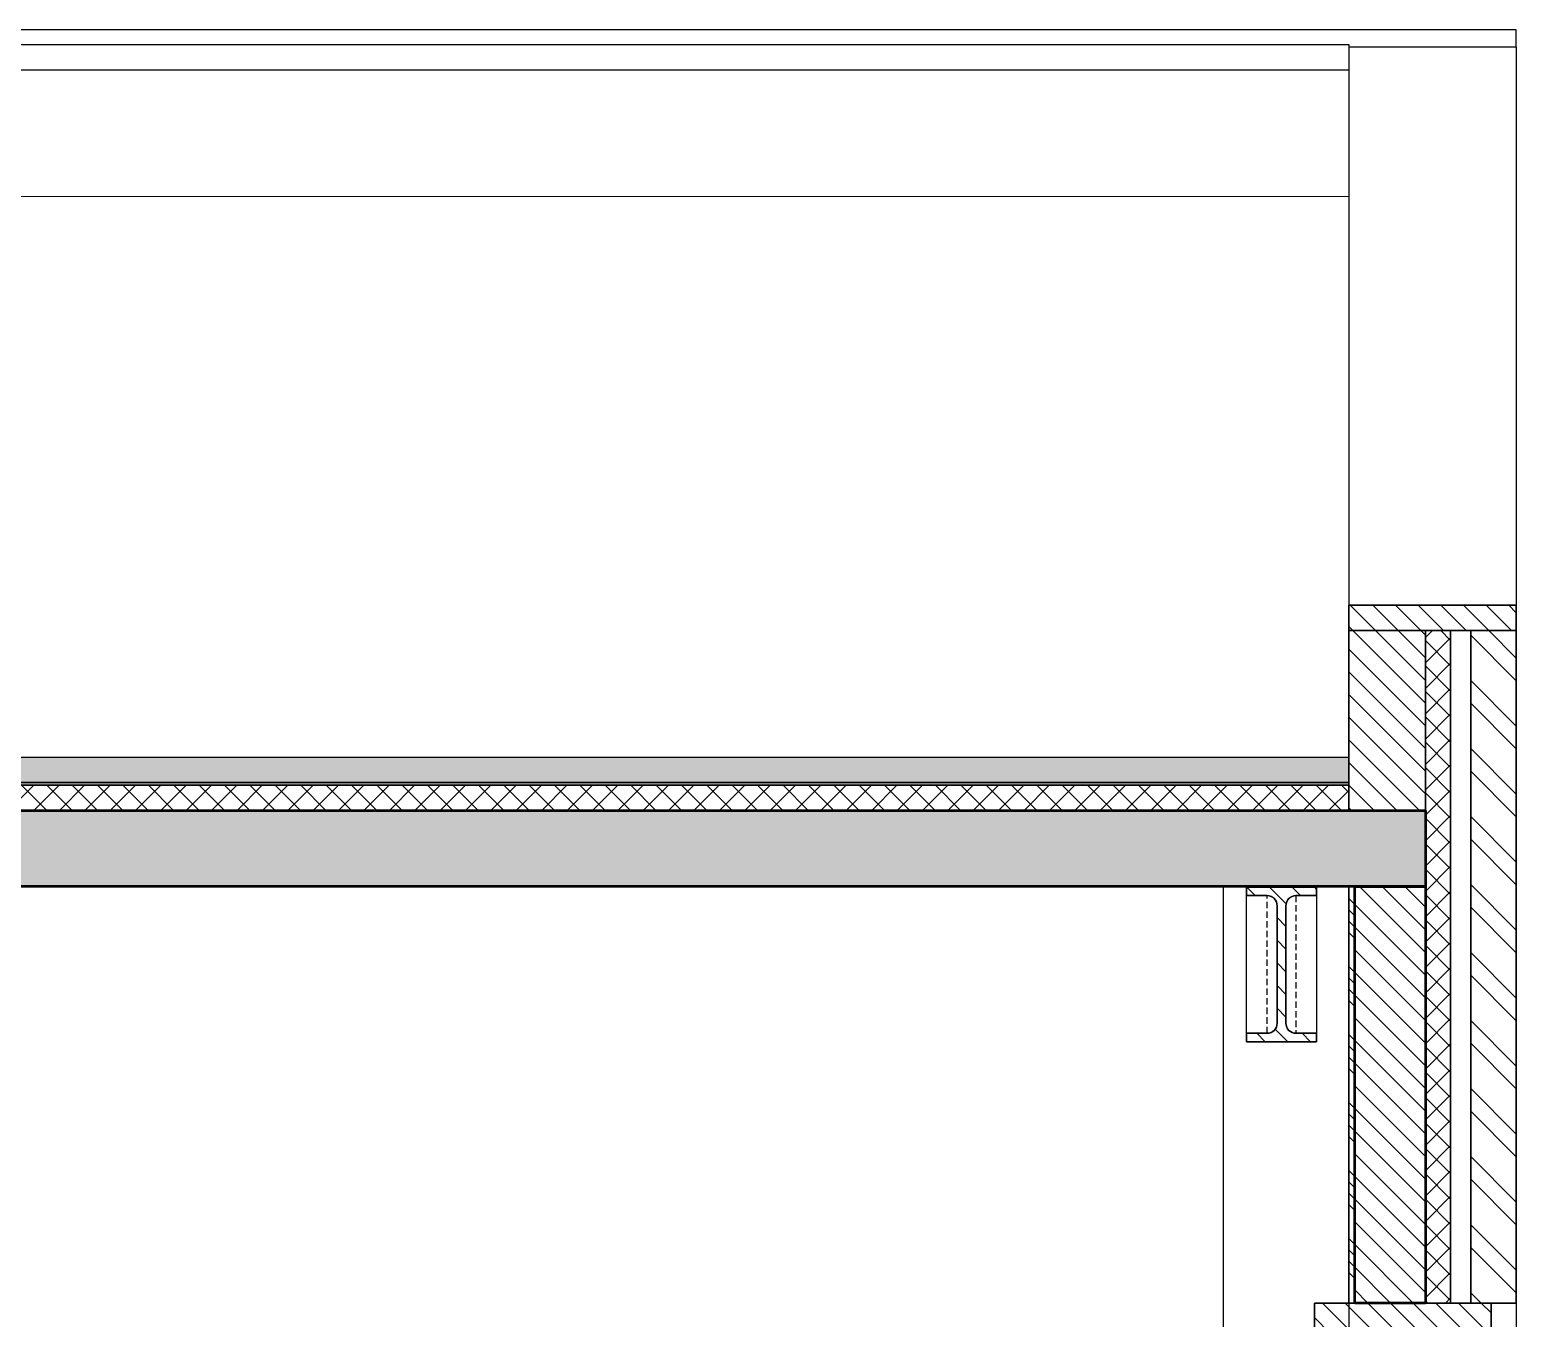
# Model space of a CAD drawing. Header units: millimetres. Extents: x 0 to 18896, y 0 to 22137.
# Drawn here: x 15783 to 18728, y 19585 to 22137 of the extents above; entities that cross this region are included whole.
import ezdxf

# ---------------------------------------------------------------- set-up
doc = ezdxf.new("R2010")
doc.units = ezdxf.units.MM
doc.linetypes.add('DASHED', pattern=[19.05, 12.7, -6.35])
for name, color, linetype in [('Background_0', 7, 'Continuous'), ('Background_Front bricks', 7, 'Continuous'), ('Background_WINDOW_FRAME', 253, 'Continuous'), ('Boundary_0', 7, 'Continuous'), ('Boundary_Air', 7, 'Continuous'), ('Boundary_Bitumen_ SBS Modified_ Asphalt', 7, 'Continuous'), ('Boundary_Front bricks', 7, 'Continuous'), ('Boundary_Gravel', 7, 'Continuous'), ('Boundary_Gypsum Board', 54, 'Continuous'), ('Boundary_Insulation_ Polyurethane Foam', 42, 'Continuous'), ('Boundary_WINDOW_FRAME', 253, 'Continuous'), ('Fill_0', 7, 'Continuous'), ('Fill_Bitumen_ SBS Modified_ Asphalt', 251, 'Continuous'), ('Fill_Concrete_ Beam and Pot Floor', 85, 'Continuous'), ('Fill_Front bricks', 7, 'Continuous'), ('Fill_Gravel', 251, 'Continuous'), ('Fill_Gypsum Board', 251, 'Continuous'), ('Fill_Insulation_ Polyurethane Foam', 42, 'Continuous'), ('Fill_Supporting Wall_ Brick', 11, 'Continuous'), ('Fill_WINDOW_FRAME', 253, 'Continuous')]:
    doc.layers.add(name, color=color, linetype=linetype)
for name, color, linetype, lineweight in [('Background_Air', 7, 'Continuous', 9), ('Background_Bitumen_ SBS Modified_ Asphalt', 7, 'Continuous', 9), ('Background_Concrete_ Beam and Pot Floor', 7, 'Continuous', 9), ('Background_Gravel', 7, 'Continuous', 9), ('Background_Gypsum Board', 7, 'Continuous', 9), ('Background_Insulation_ Polyurethane Foam', 7, 'Continuous', 9), ('Background_Supporting Wall_ Brick', 7, 'Continuous', 9), ('Boundary_Concrete_ Beam and Pot Floor', 99, 'Continuous', 50), ('Boundary_Supporting Wall_ Brick', 14, 'Continuous', 50)]:
    doc.layers.add(name, color=color, linetype=linetype, lineweight=lineweight)
for name, color, linetype, true_color in [('Background_DETAIL_OBJECTS', 7, 'Continuous', 0xdfdfdf), ('Boundary_DETAIL_OBJECTS', 7, 'Continuous', 0xdfdfdf), ('Fill_DETAIL_OBJECTS', 7, 'Continuous', 0xdfdfdf)]:
    doc.layers.add(name, color=color, linetype=linetype, true_color=true_color)
doc.layers.add('BIM_ROOM_LINES', color=7, linetype='Continuous', plot=False)
pattern_1 = [(45, (-21562.4, -14674.708), (-22.45064, 22.45064), [])]
pattern_2 = [(45, (-21562.4, -14674.71), (-25.144717, 25.144717), []), (135, (-21562.4, -14674.71), (-25.144717, -25.144717), [])]

# ---------------------------------------------------------------- blocks, each defined once
blk = doc.blocks.new('Section Plane (1)__section__MainBuilding.dwg__param__0%7Cnone', base_point=(21562.4, -14674.7))
at = {"layer": 'Fill_0', "extrusion": (-1.83943e-28, 3.53174e-30, -1)}
h = blk.add_hatch(dxfattribs=at)
h.set_pattern_fill('ANSI31', color=256, scale=10, style=0)
h.set_pattern_definition(pattern_1)
edge = h.paths.add_edge_path()
edge.add_line((-21166.9, 1664.7), (-21166.9, 1647.9))
edge.add_line((-21166.9, 1647.9), (-21027.9, 1647.9))
edge.add_line((-21027.9, 1647.9), (-21027.9, 1664.7))
edge.add_line((-21027.9, 1664.7), (-21068.8, 1664.7))
edge.add_spline(control_points=[(-21068.8, 1664.7), (-21088.7, 1664.7), (-21088.7, 1684.7)], knot_values=[0, 0, 0, 1.570796, 1.570796, 1.570796], weights=[1, 0.707107, 1], degree=2, periodic=0)
edge.add_line((-21088.7, 1684.7), (-21088.7, 1917.4))
edge.add_spline(control_points=[(-21088.7, 1917.4), (-21088.7, 1937.4), (-21068.8, 1937.4)], knot_values=[-1.570796, -1.570796, -1.570796, 0, 0, 0], weights=[1, 0.707107, 1], degree=2, periodic=0)
edge.add_line((-21068.8, 1937.4), (-21027.9, 1937.4))
edge.add_line((-21027.9, 1937.4), (-21027.9, 1954.1))
edge.add_line((-21027.9, 1954.1), (-21166.9, 1954.1))
edge.add_line((-21166.9, 1954.1), (-21166.9, 1937.4))
edge.add_line((-21166.9, 1937.4), (-21126, 1937.4))
edge.add_spline(control_points=[(-21126, 1937.4), (-21106.1, 1937.4), (-21106.1, 1917.4)], knot_values=[0, 0, 0, 1.570796, 1.570796, 1.570796], weights=[1, 0.707107, 1], degree=2, periodic=0)
edge.add_line((-21106.1, 1917.4), (-21106.1, 1684.7))
edge.add_spline(control_points=[(-21106.1, 1684.7), (-21106.1, 1664.7), (-21126, 1664.7)], knot_values=[-1.570796, -1.570796, -1.570796, 0, 0, 0], weights=[1, 0.707107, 1], degree=2, periodic=0)
edge.add_line((-21126, 1664.7), (-21166.9, 1664.7))
at = {"layer": 'Fill_Bitumen_ SBS Modified_ Asphalt', "extrusion": (-1.38781e-43, 3.12431e-26, -1)}
blk.add_hatch(color=256, dxfattribs=at).paths.add_polyline_path([(-3334.4, 2161.2), (-21230.4, 2161.2), (-21230.4, 2156.1), (-3334.4, 2156.1)])
at = {"layer": 'Fill_Concrete_ Beam and Pot Floor', "extrusion": (2.75822e-32, -3.27268e-29, -1)}
h = blk.add_hatch(dxfattribs=at)
h.set_pattern_fill('CONCRETE2', color=256, scale=10, angle=15, style=0)
h.set_pattern_definition([(65, (-21562.4, -14674.71), (-66.7929, 140.34015), [15.24, -167.64]), (10, (-21562.4, -14674.71), (77.2884, 165.7456), [12.192, -134.112]), (115.45144, (-21550.4, -14672.59), (-144.0813, -25.4054), [12.952, -142.4721]), (61.1842, (-21572.92, -14635.45), (-85.958, 216.711), [22.86, -251.46]), (6.1842, (-21572.92, -14635.45), (132.221, 240.352), [18.288, -201.168]), (111.6356, (-21554.74, -14633.48), (-218.179, -23.641), [19.428, -213.7081]), (36, (-21550.66, -14640.01), (9.6199, 155.1261), [15.24, -167.64]), (341, (-21550.66, -14640.01), (147.953, 107.4942), [12.192, -134.112]), (86.45144, (-21539.13, -14643.98), (-138.33315, 47.6319), [12.952, -142.4721]), (52.5, (-21562.4, -14674.71), (-15.12087, 65.97863), [0, -132.4864, 0, -136.144, 0, -134.62]), (22.5, (-21562.4, -14674.71), (30.89136, 91.24896), [0, -77.6224, 0, -129.4384, 0, -51.308]), (342.5, (-21606.17, -14686.436), (105.96281, 23.64782), [0, -50.8, 0, -158.496, 0, -210.312]), (332.5, (-21625.8, -14691.7), (109.2008, 50.31916), [0, -66.04, 0, -105.2576, 0, -149.352])])
h.paths.add_polyline_path([(-21382.4, 1955.4), (-3182.4, 1955.4), (-3182.4, 2106), (-3334.4, 2106), (-21230.4, 2106), (-21382.4, 2106)])
at = {"layer": 'Fill_DETAIL_OBJECTS', "extrusion": (-1.05008e-30, 8.54591e-28, -1)}
h = blk.add_hatch(dxfattribs=at)
h.set_pattern_fill('ANSI31', color=256, scale=10, style=0)
h.set_pattern_definition(pattern_1)
h.paths.add_polyline_path([(-21562.4, 2512.5), (-21562.4, 2462.3), (-21230.4, 2462.3), (-21230.4, 2512.5)])
at = {"layer": 'Fill_DETAIL_OBJECTS', "extrusion": (-6.67957e-31, 1.94441e-30, -1)}
h = blk.add_hatch(dxfattribs=at)
h.set_pattern_fill('ANSI31', color=256, scale=10, style=0)
h.set_pattern_definition(pattern_1)
h.paths.add_polyline_path([(-21230.4, 2106), (-21230.4, 2462.3), (-21382.4, 2462.3), (-21382.4, 2106)])
at = {"layer": 'Fill_Front bricks', "extrusion": (-2.1434e-30, -4.4881e-30, -1)}
h = blk.add_hatch(dxfattribs=at)
h.set_pattern_fill('ANSI32', color=256, scale=10, style=0)
h.set_pattern_definition([(45, (-21562.4, -14674.71), (-67.3519, 67.3519), []), (45, (-21517.5, -14674.71), (-67.3519, 67.3519), [])])
h.paths.add_polyline_path([(-21562.4, 2462.3), (-21562.4, 1130.3), (-21472.4, 1130.3), (-21472.4, 2462.3)])
at = {"layer": 'Fill_Gravel', "extrusion": (1.12379e-45, -1.53152e-29, -1)}
h = blk.add_hatch(dxfattribs=at)
h.set_pattern_fill('GRAVEL1', color=256, scale=5, angle=15, style=0)
h.set_pattern_definition([(243.012788, (-21523.102, -14571.0036), (-485.8231684, -968.7496318), [12.10826, -1198.7179]), (199.96974, (-21528.5963, -14581.7933), (1019.90617833, 366.4578931), [20.7781, -2057.03323]), (147.4551956, (-21548.1251, -14588.8895), (3597.146371785, -2297.267502915), [14.65815, -5718.56084]), (84.5074052, (-21560.4815, -14581.0041), (836.005049055, 8702.91879532), [7.6695, -9504.27038]), (21.009006, (-21559.7474, -14573.37), (-846.0395296, -319.870465), [17.204, -1702.2436]), (0.96376, (-21543.687, -14567.202), (86.933324, 23.293714), [18.5647, -352.5148]), (296.1888, (-21525.125, -14566.8897), (-3481.125923316, 7080.27275647), [4.58454, -8344.098]), (282.273689, (-21576.2057, -14619.7074), (23.29371406, -86.9333244), [18.92142, -1873.22023]), (307.9321, (-21572.1834, -14638.1964), (-1138.04716205, 1465.3834505), [18.56926, -2522.2377]), (12.273689, (-21560.7683, -14652.8427), (86.9333244, 23.29371406), [18.88605, -1873.2556]), (52.746805, (-21542.314, -14648.8279), (-1516.53999705, -1990.32822353), [25.0561, -3503.35715]), (87.1597957, (-21527.1465, -14628.884), (130.175925636, 2643.77650878), [23.5493, -8201.97805]), (136.373005, (-21525.9797, -14605.3636), (1752.82196449, -1673.35446359), [19.02385, -4302.85074]), (190.23636, (-21539.75, -14592.238), (-86.9333244, -23.293714), [21.69808, -1062.04544]), (237.43623, (-21561.1282, -14596.0985), (1510.29846517, 2361.35523505), [28.01276, -4240.1133]), (218.19859, (-21525.46, -14586.543), (388.0791937, 290.335219), [6.8542, -678.56538]), (306.974508, (-21530.8466, -14590.782), (-290.33521903, 388.07919371), [9.68867, -5522.2007]), (45.8720834, (-21525.0192, -14598.5223), (-6351.926088764, -6547.085990186), [15.73557, -9631.0722]), (176.56505, (-21514.063, -14587.228), (-86.933324, -23.293714), [11.41742, -273.18757]), (318.5180086, (-21522.9434, -14606.3676), (-5983.467734318, 5291.674014183), [12.9468, -8299.27312]), (8.157227, (-21513.244, -14614.9434), (1524.45394234, 222.1264903), [22.71258, -2243.42952]), (75.945396, (-21490.761, -14611.721), (40.3458962, 197.1603628), [9.26607, -917.34065]), (105, (-21488.51, -14602.73), (-86.93332, -23.2937), [5.4, -84.6]), (153.814075, (-21489.909, -14597.516), (-748.295555, 358.5439478), [9.56713, -947.146]), (186.469234, (-21498.494, -14593.294), (-631.8269846, -76.12267405), [18.20137, -1801.93598]), (240, (-21516.58, -14595.345), (23.29371, -86.93332), [12.72792, -114.5513]), (135.323607, (-21522.8309, -14651.9931), (888.05783927, -880.14389398), [12.49852, -5513.5308]), (63.012788, (-21531.7184, -14643.2054), (485.8231684, 968.7496318), [24.2319, -1186.59426]), (15, (-21520.72, -14621.61), (-23.2937, 86.93332), [23.4, -66.6]), (340.348684, (-21498.1195, -14615.5558), (5666.49397438, -2022.31205265), [14.22656, -7425.35004]), (269.054604, (-21484.722, -14620.34), (6.241532, -371.0270115), [13.1157, -642.0942]), (222.645975, (-21484.938, -14633.454), (150.5729347, 133.5207525), [21.33586, -2112.25266]), (190.426079, (-21500.6316, -14647.9083), (-1153.4269308, -215.8849584), [22.5719, -2234.61663]), (81.885792, (-21494.592, -14656.5393), (1034.83782527, 7265.398177346), [13.69115, -8010.45366]), (32.354025, (-21492.6595, -14642.985), (-1036.9583605, -650.5515802), [15.1133, -1493.56163]), (354.443955, (-21479.892, -14634.897), (284.093687, -17.052182), [15.3792, -753.58113]), (309.863697, (-21464.5855, -14636.3863), (-824.41822897, 990.3709324), [12.85183, -4054.11264]), (265.3879063, (-21456.348, -14646.251), (-559.825307193, -6951.76924426), [13.4178, -8298.8021]), (211.38954, (-21457.427, -14659.6254), (561.9458424, 336.9226471), [15.94804, -1578.85602]), (178.61046, (-21471.041, -14667.932), (-655.1206987, 10.8106503), [15.9742, -1578.82986]), (128.114208, (-21487.0104, -14667.5446), (4528.894934155, -5774.600477556), [13.69173, -8010.45308])])
h.paths.add_polyline_path([(-3334.4, 2211.4), (-21230.4, 2211.4), (-21230.4, 2161.2), (-3334.4, 2161.2)])
at = {"layer": 'Fill_Gypsum Board', "extrusion": (-6.4302e-28, 1.26492e-29, -1)}
h = blk.add_hatch(dxfattribs=at)
h.set_pattern_fill('ANSI34', color=256, scale=5, style=0)
h.set_pattern_definition([(45, (-21562.4, -14674.71), (-67.3519, 67.3519), []), (45, (-21539.95, -14674.71), (-67.3519, 67.3519), []), (45, (-21517.5, -14674.71), (-67.3519, 67.3519), []), (45, (-21495.05, -14674.71), (-67.3519, 67.3519), [])])
h.paths.add_polyline_path([(-21230.4, 1130.3), (-21230.4, 1955.4), (-21242.4, 1955.4), (-21242.4, 1130.3)])
at = {"layer": 'Fill_Insulation_ Polyurethane Foam', "extrusion": (9.11574e-29, -9.17999e-30, -1)}
h = blk.add_hatch(dxfattribs=at)
h.set_pattern_fill('INSULATION', color=256, scale=10, style=0)
h.set_pattern_definition(pattern_2)
h.paths.add_polyline_path([(-21432.4, 2462.3), (-21432.4, 1130.3), (-21382.4, 1130.3), (-21382.4, 1955.4), (-21382.4, 2462.3)])
at = {"layer": 'Fill_Insulation_ Polyurethane Foam', "extrusion": (1.23357e-32, -4.3189e-28, -1)}
h = blk.add_hatch(dxfattribs=at)
h.set_pattern_fill('INSULATION', color=256, scale=10, style=0)
h.set_pattern_definition(pattern_2)
h.paths.add_polyline_path([(-3334.4, 2156.1), (-21230.4, 2156.1), (-21230.4, 2106), (-3334.4, 2106)])
at = {"layer": 'Fill_Supporting Wall_ Brick', "extrusion": (7.50836e-44, -6.34728e-30, -1)}
h = blk.add_hatch(dxfattribs=at)
h.set_pattern_fill('ANSI31', color=256, scale=10, style=0)
h.set_pattern_definition(pattern_1)
h.paths.add_polyline_path([(-21382.4, 1955.4), (-21382.4, 1130.3), (-21242.4, 1130.3), (-21242.4, 1955.4)])
at = {"layer": 'Fill_WINDOW_FRAME', "extrusion": (0, 0, -1)}
h = blk.add_hatch(dxfattribs=at)
h.set_pattern_fill('ANSI31', color=256, scale=10, style=0)
h.set_pattern_definition(pattern_1)
h.paths.add_polyline_path([(-21162.4, 1130.3), (-21512.4, 1130.3), (-21512.4, 1070.3), (-21162.4, 1070.3)])
at = {"linetype": 'DASHED'}
for p, q in [((21068.8, 1664.7), (21068.8, 1937.4)), ((21126, 1937.4), (21126, 1664.7))]:
    blk.add_line(p, q, dxfattribs=at)
at = {"layer": 'Background_0'}
for p, q in [((20982.4, -1674.7), (20982.4, 1955.4)), ((21027.9, 1955.4), (21027.9, 1954.1)), ((21166.9, 1954.1), (21027.9, 1954.1)), ((21027.9, 1954.1), (21027.9, 1937.4)), ((21166.9, 1955.4), (21166.9, 1954.1)), ((21166.9, 1937.4), (21166.9, 1954.1)), ((21027.9, 1937.4), (21068.8, 1937.4)), ((21027.9, 1664.7), (21027.9, 1937.4)), ((21088.7, 1917.4), (21088.7, 1684.7)), ((21106.1, 1684.7), (21106.1, 1917.4)), ((21126, 1937.4), (21166.9, 1937.4)), ((21166.9, 1937.4), (21166.9, 1664.7)), ((21068.8, 1664.7), (21027.9, 1664.7)), ((21027.9, 1664.7), (21027.9, 1647.9)), ((21166.9, 1664.7), (21126, 1664.7)), ((21166.9, 1647.9), (21166.9, 1664.7)), ((21027.9, 1647.9), (21166.9, 1647.9))]:
    blk.add_line(p, q, dxfattribs=at)
at = {"layer": 'Background_0', "extrusion": (0, 0, -1)}
for centre, major_axis, start_param, end_param in [((21068.8, 1917.4), (0, -20), 3.141593, 3.926991), ((21068.8, 1917.4), (0, -20), 3.926991, 4.712389), ((21126, 1917.4), (0, -20), 1.570796, 2.356194), ((21126, 1917.4), (0, -20), 2.356194, 3.141593), ((21068.8, 1684.7), (0, 20), 1.570796, 2.356194), ((21126, 1684.7), (0, 20), 3.926991, 4.712389), ((21068.8, 1684.7), (0, 20), 2.356194, 3.141593), ((21126, 1684.7), (0, 20), 3.141593, 3.926991)]:
    blk.add_ellipse(centre, major_axis=major_axis, ratio=0.996104, start_param=start_param, end_param=end_param, dxfattribs=at)
at = {"layer": 'Background_Air'}
for p, q in [((21472.4, 2462.3), (21432.4, 2462.3)), ((21432.4, 2462.3), (21432.4, 1130.3)), ((21472.4, 1130.3), (21472.4, 2462.3)), ((21432.4, 1130.3), (21472.4, 1130.3))]:
    blk.add_line(p, q, dxfattribs=at)
at = {"layer": 'Background_Bitumen_ SBS Modified_ Asphalt'}
for p, q in [((21230.4, 2161.2), (3334.4, 2161.2)), ((3334.4, 2156.1), (21230.4, 2156.1)), ((21230.4, 2156.1), (21230.4, 2161.2))]:
    blk.add_line(p, q, dxfattribs=at)
at = {"layer": 'Background_Concrete_ Beam and Pot Floor'}
for p, q in [((21230.4, 2106), (3334.4, 2106)), ((21382.4, 2106), (21230.4, 2106)), ((21382.4, 1955.4), (21382.4, 2106)), ((3182.4, 1955.4), (21382.4, 1955.4))]:
    blk.add_line(p, q, dxfattribs=at)
at = {"layer": 'Background_DETAIL_OBJECTS'}
for p, q in [((21562.4, 3652.5), (2962.4, 3652.5)), ((21562.4, 3618.8), (21562.4, 3652.5)), ((3334.4, 3623.4), (21230.4, 3623.4)), ((21230.4, 3623.4), (21230.4, 3618.8)), ((21230.4, 3618.8), (21562.4, 3618.8)), ((21230.4, 3618.8), (21230.4, 2512.5)), ((21230.4, 3618.8), (21562.4, 3618.8)), ((21562.4, 3618.8), (21562.4, 2512.5)), ((3334.4, 3573.2), (21230.4, 3573.2)), ((3334.4, 3573.2), (21230.4, 3573.2)), ((21562.4, 2512.5), (21230.4, 2512.5)), ((21230.4, 2512.5), (21230.4, 2462.3)), ((21562.4, 2462.3), (21562.4, 2512.5)), ((21230.4, 2462.3), (21562.4, 2462.3)), ((21382.4, 2462.3), (21230.4, 2462.3)), ((21230.4, 2462.3), (21230.4, 2106)), ((21382.4, 2106), (21382.4, 2462.3)), ((21230.4, 2106), (21382.4, 2106))]:
    blk.add_line(p, q, dxfattribs=at)
at = {"layer": 'Background_Front bricks'}
for p, q in [((21562.4, 2462.3), (21472.4, 2462.3)), ((21472.4, 2462.3), (21472.4, 1130.3)), ((21562.4, 1130.3), (21562.4, 2462.3)), ((21472.4, 1130.3), (21562.4, 1130.3)), ((21562.4, 1130.3), (21562.4, -1229.7))]:
    blk.add_line(p, q, dxfattribs=at)
at = {"layer": 'Background_Gravel'}
for p, q in [((3334.4, 3322.3), (21230.4, 3322.3)), ((21230.4, 2211.4), (3334.4, 2211.4)), ((21230.4, 2161.2), (21230.4, 2211.4)), ((3334.4, 2161.2), (21230.4, 2161.2))]:
    blk.add_line(p, q, dxfattribs=at)
at = {"layer": 'Background_Gypsum Board'}
for p, q in [((21242.4, 1955.4), (21230.4, 1955.4)), ((21230.4, 1955.4), (21230.4, 1130.3)), ((21242.4, 1130.3), (21242.4, 1955.4)), ((21230.4, 1130.3), (21242.4, 1130.3))]:
    blk.add_line(p, q, dxfattribs=at)
at = {"layer": 'Background_Insulation_ Polyurethane Foam'}
for p, q in [((21382.4, 2462.3), (21382.4, 1955.4)), ((21432.4, 2462.3), (21382.4, 2462.3)), ((21432.4, 1130.3), (21432.4, 2462.3)), ((21230.4, 2156.1), (3334.4, 2156.1)), ((21230.4, 2106), (21230.4, 2156.1)), ((3334.4, 2106), (21230.4, 2106)), ((21382.4, 1955.4), (21382.4, 1130.3)), ((21382.4, 1130.3), (21432.4, 1130.3))]:
    blk.add_line(p, q, dxfattribs=at)
at = {"layer": 'Background_Supporting Wall_ Brick'}
for p, q in [((21382.4, 1955.4), (21242.4, 1955.4)), ((21242.4, 1955.4), (21242.4, 1130.3)), ((21382.4, 1130.3), (21382.4, 1955.4)), ((21242.4, 1130.3), (21382.4, 1130.3))]:
    blk.add_line(p, q, dxfattribs=at)
at = {"layer": 'Background_WINDOW_FRAME'}
for p, q in [((21512.4, 1130.3), (21162.4, 1130.3)), ((21162.4, 1130.3), (21162.4, 1070.3)), ((21512.4, 1070.3), (21512.4, 1130.3))]:
    blk.add_line(p, q, dxfattribs=at)
at = {"layer": 'BIM_ROOM_LINES'}
for p, q in [((8512.4, 1955.4), (21230.4, 1955.4)), ((21230.4, 1955.4), (21230.4, -1674.7))]:
    blk.add_line(p, q, dxfattribs=at)
at = {"layer": 'Boundary_0', "extrusion": (0, 1, 0)}
for p, q in [((21027.9, 1937.4), (21027.9, 1954.1)), ((21027.9, 1954.1), (21166.9, 1954.1)), ((21166.9, 1954.1), (21166.9, 1937.4)), ((21068.8, 1937.4), (21027.9, 1937.4)), ((21088.7, 1684.7), (21088.7, 1917.4)), ((21106.1, 1917.4), (21106.1, 1684.7)), ((21166.9, 1937.4), (21126, 1937.4)), ((21027.9, 1647.9), (21027.9, 1664.7)), ((21027.9, 1664.7), (21068.8, 1664.7)), ((21126, 1664.7), (21166.9, 1664.7)), ((21166.9, 1664.7), (21166.9, 1647.9)), ((21166.9, 1647.9), (21027.9, 1647.9))]:
    blk.add_line(p, q, dxfattribs=at)
at = {"layer": 'Boundary_0'}
for centre, major_axis, start_param, end_param in [((21068.8, 1917.4), (0, 20), -1.570796, 0), ((21126, 1917.4), (0, 20), 0, 1.570796), ((21068.8, 1684.7), (0, -20), 0, 1.570796), ((21126, 1684.7), (0, -20), -1.570796, 0)]:
    blk.add_ellipse(centre, major_axis=major_axis, ratio=0.996104, start_param=start_param, end_param=end_param, dxfattribs=at)
at = {"layer": 'Boundary_Air', "extrusion": (0, 1, 0)}
for p, q in [((21432.4, 1130.3), (21432.4, 2462.3)), ((21432.4, 2462.3), (21472.4, 2462.3)), ((21472.4, 2462.3), (21472.4, 1130.3)), ((21472.4, 1130.3), (21432.4, 1130.3))]:
    blk.add_line(p, q, dxfattribs=at)
at = {"layer": 'Boundary_Bitumen_ SBS Modified_ Asphalt', "extrusion": (0, 1, 0)}
for p, q in [((3334.4, 2161.2), (21230.4, 2161.2)), ((21230.4, 2156.1), (3334.4, 2156.1)), ((21230.4, 2161.2), (21230.4, 2156.1))]:
    blk.add_line(p, q, dxfattribs=at)
at = {"layer": 'Boundary_Concrete_ Beam and Pot Floor', "extrusion": (0, 1, 0)}
for p, q in [((3334.4, 2106), (21230.4, 2106)), ((21230.4, 2106), (21382.4, 2106)), ((21382.4, 2106), (21382.4, 1955.4)), ((21382.4, 1955.4), (3182.4, 1955.4))]:
    blk.add_line(p, q, dxfattribs=at)
at = {"layer": 'Boundary_DETAIL_OBJECTS', "extrusion": (0, 1, 0)}
for p, q in [((21230.4, 2462.3), (21230.4, 2512.5)), ((21230.4, 2512.5), (21562.4, 2512.5)), ((21562.4, 2512.5), (21562.4, 2462.3)), ((21562.4, 2462.3), (21230.4, 2462.3)), ((21230.4, 2106), (21230.4, 2462.3)), ((21230.4, 2462.3), (21382.4, 2462.3)), ((21382.4, 2462.3), (21382.4, 2106)), ((21382.4, 2106), (21230.4, 2106))]:
    blk.add_line(p, q, dxfattribs=at)
at = {"layer": 'Boundary_Front bricks', "extrusion": (0, 1, 0)}
for p, q in [((21472.4, 1130.3), (21472.4, 2462.3)), ((21472.4, 2462.3), (21562.4, 2462.3)), ((21562.4, 2462.3), (21562.4, 1130.3)), ((21562.4, 1130.3), (21472.4, 1130.3))]:
    blk.add_line(p, q, dxfattribs=at)
at = {"layer": 'Boundary_Gravel', "extrusion": (0, 1, 0)}
for p, q in [((3334.4, 2211.4), (21230.4, 2211.4)), ((21230.4, 2211.4), (21230.4, 2161.2)), ((21230.4, 2161.2), (3334.4, 2161.2))]:
    blk.add_line(p, q, dxfattribs=at)
at = {"layer": 'Boundary_Gypsum Board', "extrusion": (0, 1, 0)}
for p, q in [((21230.4, 1130.3), (21230.4, 1955.4)), ((21230.4, 1955.4), (21242.4, 1955.4)), ((21242.4, 1955.4), (21242.4, 1130.3)), ((21242.4, 1130.3), (21230.4, 1130.3))]:
    blk.add_line(p, q, dxfattribs=at)
at = {"layer": 'Boundary_Insulation_ Polyurethane Foam', "extrusion": (0, 1, 0)}
for p, q in [((21382.4, 1955.4), (21382.4, 2462.3)), ((21382.4, 2462.3), (21432.4, 2462.3)), ((21432.4, 2462.3), (21432.4, 1130.3)), ((3334.4, 2156.1), (21230.4, 2156.1)), ((21230.4, 2156.1), (21230.4, 2106)), ((21230.4, 2106), (3334.4, 2106)), ((21382.4, 1130.3), (21382.4, 1955.4)), ((21432.4, 1130.3), (21382.4, 1130.3))]:
    blk.add_line(p, q, dxfattribs=at)
at = {"layer": 'Boundary_Supporting Wall_ Brick', "extrusion": (0, 1, 0)}
for p, q in [((21242.4, 1130.3), (21242.4, 1955.4)), ((21242.4, 1955.4), (21382.4, 1955.4)), ((21382.4, 1955.4), (21382.4, 1130.3)), ((21382.4, 1130.3), (21242.4, 1130.3))]:
    blk.add_line(p, q, dxfattribs=at)
at = {"layer": 'Boundary_WINDOW_FRAME', "extrusion": (0, 1, 0)}
for p, q in [((21162.4, 1130.3), (21512.4, 1130.3)), ((21162.4, 1070.3), (21162.4, 1130.3)), ((21512.4, 1130.3), (21512.4, 1070.3))]:
    blk.add_line(p, q, dxfattribs=at)

msp = doc.modelspace()

# ---------------------------------------------------------------- block references
msp.add_blockref('Section Plane (1)__section__MainBuilding.dwg__param__0%7Cnone', (18728, 3810))

doc.saveas('drawing.dxf')
